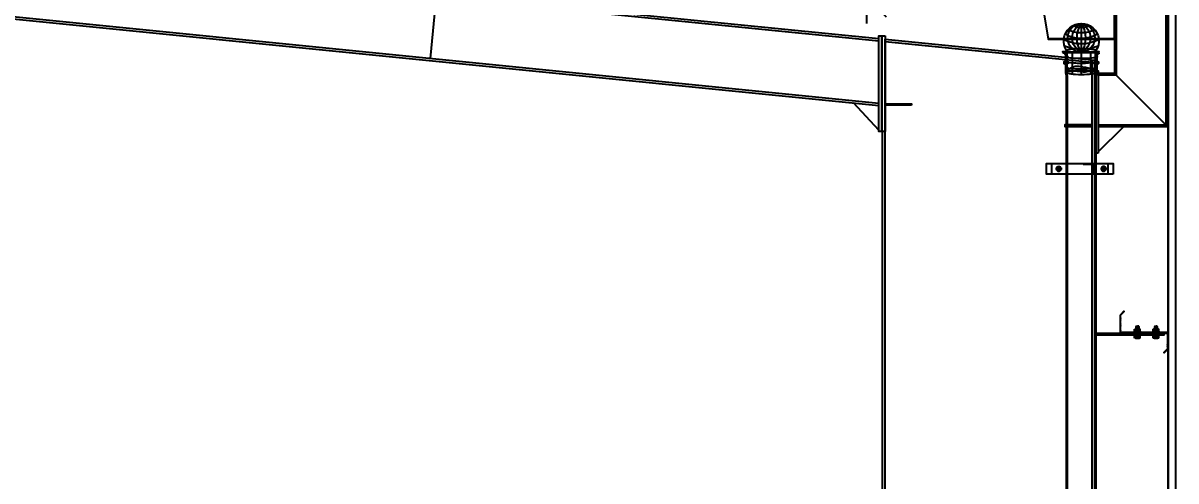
# Model space of a CAD drawing. Header units: inches. Extents: x 315041 to 662841, y -45540 to -35018.
# Drawn here: x 330094.43 to 330137.82, y -36232.31 to -36215.07 of the extents above; entities that cross this region are included whole.
import ezdxf

# ---------------------------------------------------------------- set-up
doc = ezdxf.new("R2010")
doc.units = ezdxf.units.IN
doc.header["$MEASUREMENT"] = 0
doc.linetypes.add('CENTER2', pattern=[28.575, 19.05, -3.175, 3.175, -3.175])
for name, color, linetype in [('2', 2, 'Continuous'), ('251', 251, 'Continuous'), ('3', 3, 'Continuous'), ('5', 5, 'Continuous'), ('6', 6, 'Continuous'), ('8', 8, 'Continuous'), ('9', 9, 'Continuous'), ('DOWNPOUT', 52, 'Continuous'), ('flashing', 6, 'Continuous'), ('STRUCTURE', 1, 'Continuous')]:
    doc.layers.add(name, color=color, linetype=linetype)
doc.styles.add('ST1', font='times.ttf', dxfattribs={"width": 0.7})
doc.dimstyles.new('100', dxfattribs={"dimtxt": 3, "dimasz": 1.5, "dimexe": 1, "dimexo": 0, "dimgap": 1, "dimtad": 1, "dimdec": 0, "dimlfac": 100, "dimzin": 0, "dimdsep": 46, "dimtxsty": 'ST1', "dimblk": 'OBLIQUE', "dimcen": 1, "dimdle": 1, "dimclrd": 8, "dimclre": 8, "dimclrt": 3, "dimadec": 0, "dimazin": 0, "dimtfac": 1, "dimtdec": 0, "dimtix": 1, "dimtmove": 1, "dimatfit": 3, "dimfxl": 0, "dimtfill": 1, "dimtolj": 1, "dimtzin": 0, "dimlwd": -1, "dimlwe": -1, "dimarcsym": 1})

# ---------------------------------------------------------------- blocks, each defined once
blk = doc.blocks.new('A$C6A7930B6')
at = {"layer": '2'}
h = blk.add_hatch(dxfattribs=at)
h.set_pattern_fill('ANSI31', color=256, scale=0.125, angle=-90, style=0)
h.set_pattern_definition([(315, (3303.04439, 11524.56439), (0.011048543456, 0.011048543456), [])])
h.paths.add_polyline_path([(1.5, 1.185), (1.5, 0.619), (0.016, 0.619), (0.016, 0.124), (0.129, 0.011), (0.118, 0), (0, 0.118), (0, 0.635), (1.484, 0.635), (1.484, 1.179), (1.371, 1.292), (1.382, 1.303)])
at = {"layer": '251'}
h = blk.add_hatch(color=256, dxfattribs=at)
h.paths.add_polyline_path([(0.314, 0.668), (0.31, 0.668, 0.192582), (0.332, 0.676, 0.192582), (0.353, 0.668)])
h.paths.add_polyline_path([(0.397, 0.668, 0.192582), (0.418, 0.676, 0.192582), (0.44, 0.668)])
h = blk.add_hatch(color=256, dxfattribs=at)
h.paths.add_polyline_path([(0.314, 0.455), (0.31, 0.455, 0.192582), (0.332, 0.464, 0.192582), (0.353, 0.455)])
h.paths.add_polyline_path([(0.397, 0.455, 0.192582), (0.418, 0.464, 0.192582), (0.44, 0.455)])
h = blk.add_hatch(color=256, dxfattribs=at)
h.paths.add_polyline_path([(0.898, 0.668), (0.893, 0.668, 0.192582), (0.915, 0.676, 0.192582), (0.937, 0.668)])
h.paths.add_polyline_path([(0.98, 0.668, 0.192582), (1.002, 0.676, 0.192582), (1.023, 0.668)])
h = blk.add_hatch(color=256, dxfattribs=at)
h.paths.add_polyline_path([(0.898, 0.455), (0.893, 0.455, 0.192582), (0.915, 0.464, 0.192582), (0.937, 0.455)])
h.paths.add_polyline_path([(0.98, 0.455, 0.192582), (1.002, 0.464, 0.192582), (1.023, 0.455)])
at = {"layer": '9', "linetype": 'Continuous'}
h = blk.add_hatch(dxfattribs=at)
h.set_pattern_fill('ANSI31', color=250, scale=0.25, angle=-90, style=0)
h.set_pattern_definition([(315, (3302.900187, 11527.014995), (0.02209708691, 0.02209708691), [])])
h.paths.add_polyline_path([(2.292, 0.552), (2.292, 0.619), (0.125, 0.619), (0.125, 0.552)])
at = {"layer": '2'}
blk.add_lwpolyline([(1.5, 1.185), (1.5, 0.619), (0.016, 0.619), (0.016, 0.124), (0.129, 0.011), (0.118, 0), (0, 0.118), (0, 0.635), (1.484, 0.635), (1.484, 1.179), (1.371, 1.292), (1.382, 1.303)], close=True, dxfattribs=at)
at = {"layer": '5', "linetype": 'CENTER2', "ltscale": 0.2}
for p, q in [((0.375, 0.436), (0.375, 0.859)), ((0.958, 0.436), (0.958, 0.859))]:
    blk.add_line(p, q, dxfattribs=at)
at = {"layer": '6'}
blk.add_lwpolyline([(2.292, 0.552), (2.292, 0.619), (0.125, 0.619), (0.125, 0.552), (2.292, 0.552)], dxfattribs=at)
at = {"layer": '8'}
for p, q in [((0.288, 0.676), (0.288, 0.739)), ((0.44, 0.748), (0.31, 0.748)), ((0.335, 0.832), (0.325, 0.824)), ((0.325, 0.824), (0.335, 0.817)), ((0.335, 0.772), (0.325, 0.764)), ((0.325, 0.764), (0.325, 0.748)), ((0.332, 0.676), (0.332, 0.739)), ((0.332, 0.676), (0.332, 0.739)), ((0.415, 0.837), (0.335, 0.837)), ((0.335, 0.832), (0.335, 0.837)), ((0.335, 0.832), (0.375, 0.835)), ((0.35, 0.759), (0.415, 0.765)), ((0.425, 0.759), (0.35, 0.759)), ((0.375, 0.837), (0.375, 0.835)), ((0.375, 0.835), (0.375, 0.837)), ((0.415, 0.837), (0.42, 0.83)), ((0.42, 0.83), (0.415, 0.825)), ((0.415, 0.78), (0.425, 0.774)), ((0.425, 0.774), (0.415, 0.765)), ((0.415, 0.765), (0.425, 0.759)), ((0.418, 0.676), (0.418, 0.739)), ((0.425, 0.759), (0.425, 0.748)), ((0.462, 0.676), (0.462, 0.739)), ((0.872, 0.676), (0.872, 0.739)), ((1.023, 0.748), (0.893, 0.748)), ((0.918, 0.832), (0.908, 0.824)), ((0.908, 0.824), (0.918, 0.817)), ((0.918, 0.772), (0.908, 0.764)), ((0.908, 0.764), (0.908, 0.748)), ((0.915, 0.676), (0.915, 0.739)), ((0.915, 0.676), (0.915, 0.739)), ((0.998, 0.837), (0.918, 0.837)), ((0.918, 0.832), (0.918, 0.837)), ((0.918, 0.832), (0.958, 0.835)), ((0.933, 0.759), (0.998, 0.765)), ((1.008, 0.759), (0.933, 0.759)), ((0.958, 0.837), (0.958, 0.835)), ((0.958, 0.835), (0.958, 0.837)), ((0.998, 0.837), (1.003, 0.83)), ((1.003, 0.83), (0.998, 0.825)), ((0.998, 0.78), (1.008, 0.774)), ((1.008, 0.774), (0.998, 0.765)), ((0.998, 0.765), (1.008, 0.759)), ((1.002, 0.676), (1.002, 0.739)), ((1.008, 0.759), (1.008, 0.748)), ((1.045, 0.676), (1.045, 0.739)), ((0.288, 0.464), (0.288, 0.526)), ((0.44, 0.535), (0.31, 0.535)), ((0.436, 0.668), (0.314, 0.668)), ((0.436, 0.552), (0.314, 0.552)), ((0.436, 0.455), (0.314, 0.455)), ((0.325, 0.635), (0.325, 0.552)), ((0.332, 0.464), (0.332, 0.526)), ((0.332, 0.464), (0.332, 0.526)), ((0.418, 0.464), (0.418, 0.526)), ((0.425, 0.635), (0.425, 0.552)), ((0.462, 0.464), (0.462, 0.526)), ((0.872, 0.464), (0.872, 0.526)), ((1.023, 0.535), (0.893, 0.535)), ((1.019, 0.668), (0.898, 0.668)), ((1.019, 0.552), (0.898, 0.552)), ((1.019, 0.455), (0.898, 0.455)), ((0.908, 0.635), (0.908, 0.552)), ((0.915, 0.464), (0.915, 0.526)), ((0.915, 0.464), (0.915, 0.526)), ((1.002, 0.464), (1.002, 0.526)), ((1.008, 0.635), (1.008, 0.552)), ((1.045, 0.464), (1.045, 0.526))]:
    blk.add_line(p, q, dxfattribs=at)
for points in [[(0.335, 0.817), (0.325, 0.809), (0.335, 0.802), (0.415, 0.81), (0.425, 0.819), (0.415, 0.825)], [(0.335, 0.802), (0.325, 0.794), (0.335, 0.787), (0.415, 0.795), (0.425, 0.804), (0.415, 0.81)], [(0.335, 0.787), (0.325, 0.779), (0.335, 0.772), (0.415, 0.78), (0.425, 0.789), (0.415, 0.795)], [(0.918, 0.817), (0.908, 0.809), (0.918, 0.802), (0.998, 0.81), (1.008, 0.819), (0.998, 0.825)], [(0.918, 0.802), (0.908, 0.794), (0.918, 0.787), (0.998, 0.795), (1.008, 0.804), (0.998, 0.81)], [(0.918, 0.787), (0.908, 0.779), (0.918, 0.772), (0.998, 0.78), (1.008, 0.789), (0.998, 0.795)], [(0.275, 0.65), (0.275, 0.668), (0.475, 0.668), (0.475, 0.65)], [(0.275, 0.535), (0.275, 0.552), (0.475, 0.552), (0.475, 0.535)], [(0.859, 0.65), (0.859, 0.668), (1.058, 0.668), (1.058, 0.65)], [(0.859, 0.535), (0.859, 0.552), (1.058, 0.552), (1.058, 0.535)]]:
    blk.add_lwpolyline(points, close=True, dxfattribs=at)
for centre, start, end in [((0.31, 0.716), 46.3972, 133.6028), ((0.353, 0.716), 90, 133.6028), ((0.397, 0.716), 46.3972, 90), ((0.44, 0.716), 46.3972, 133.6028), ((0.893, 0.716), 46.3972, 133.6028), ((0.937, 0.716), 90, 133.6028), ((0.98, 0.716), 46.3972, 90), ((1.023, 0.716), 46.3972, 133.6028), ((0.31, 0.699), 226.3972, 313.6028), ((0.31, 0.503), 46.3972, 133.6028), ((0.31, 0.486), 226.3972, 313.6028), ((0.353, 0.699), 226.3972, 270), ((0.353, 0.503), 90, 133.6028), ((0.353, 0.486), 226.3972, 270), ((0.397, 0.699), 270, 313.6028), ((0.397, 0.503), 46.3972, 90), ((0.397, 0.486), 270, 313.6028), ((0.44, 0.699), 226.3972, 313.6028), ((0.44, 0.503), 46.3972, 133.6028), ((0.44, 0.486), 226.3972, 313.6028), ((0.893, 0.699), 226.3972, 313.6028), ((0.893, 0.503), 46.3972, 133.6028), ((0.893, 0.486), 226.3972, 313.6028), ((0.937, 0.699), 226.3972, 270), ((0.937, 0.503), 90, 133.6028), ((0.937, 0.486), 226.3972, 270), ((0.98, 0.699), 270, 313.6028), ((0.98, 0.503), 46.3972, 90), ((0.98, 0.486), 270, 313.6028), ((1.023, 0.699), 226.3972, 313.6028), ((1.023, 0.503), 46.3972, 133.6028), ((1.023, 0.486), 226.3972, 313.6028)]:
    blk.add_arc(centre, 0.0314, start, end, dxfattribs=at)
blk = doc.blocks.new('A$C3213453A')
at = {"layer": '2'}
blk.add_blockref('A$C6A7930B6', (0, 182.776), dxfattribs=at)
blk = doc.blocks.new('_Oblique')
at = {"color": 0, "linetype": 'ByBlock', "lineweight": -2}
blk.add_line((-0.5, -0.5), (0.5, 0.5), dxfattribs=at)
blk = doc.blocks.new('*D358')
at = {"layer": '2', "color": 8, "linetype": 'Continuous', "transparency": 16777216}
for p, q in [((330126.17, -36185.097), (330126.17, -36215.093)), ((330135.349, -36186.097), (330125.17, -36186.097)), ((330135.499, -36214.093), (330125.17, -36214.093))]:
    blk.add_line(p, q, dxfattribs=at)
at = {"layer": 'Defpoints', "color": 0, "transparency": 16777216}
for p in [(330135.349, -36186.097), (330126.17, -36214.093), (330135.499, -36214.093)]:
    blk.add_point(p, dxfattribs=at)
at = {"layer": '2', "color": 8, "transparency": 16777216, "xscale": 1.5, "yscale": 1.5, "zscale": 1.5}
for p, rotation in [((330126.17, -36186.097), 90), ((330126.17, -36214.093), 270)]:
    blk.add_blockref('_Oblique', p, dxfattribs=dict(at, rotation=rotation))
at = {"layer": '2', "color": 3, "transparency": 16777216, "insert": (330123.644, -36200.095), "char_height": 3, "attachment_point": 5, "rotation": 90, "style": 'ST1', "bg_fill": 3, "box_fill_scale": 1.25, "bg_fill_color": 256, "bg_fill_true_color": 13158600, "bg_fill_transparency": 1019152}
blk.add_mtext('\\A1;2800', dxfattribs=at)
blk = doc.blocks.new('Short_Self_drilling')
at = {"layer": 'STRUCTURE', "color": 1, "linetype": 'Continuous'}
for p, q in [((6.4, 1.7), (-6.4, 1.7)), ((5.1, 3.8), (-5.1, 3.8)), ((-2.6, 2.9), (-5.1, 2.9)), ((-3.4, 3.8), (-3.4, 6.8)), ((3, 7.2), (-3, 7.2)), ((2.6, 2.9), (-2.6, 2.9)), ((-2.1, 2.8), (-2.1, 2.9)), ((6.3, 0), (0, 0)), ((2.2, 2.8), (2.2, 2.9)), ((2.2, -0.5), (2.2, 0)), ((5.1, 2.9), (2.6, 2.9)), ((3.4, 3.8), (3.4, 6.8)), ((3, -1.2), (-2.7, -0.2)), ((3, -2.7), (-2.7, -1.8)), ((3, -4.2), (-2.7, -3.3)), ((3, -5.8), (-2.7, -4.8)), ((3, -7.3), (-2.7, -6.3)), ((-1.9, -8), (-2.7, -7.9)), ((-2.1, -1.4), (-2.1, -0.9)), ((-2.1, -2.9), (-2.1, -2.4)), ((-2.1, -4.4), (-2.1, -3.9)), ((-2.1, -6), (-2.1, -5.4)), ((-2.1, -7.5), (-2.1, -7)), ((-2.1, -12.3), (-2.1, -8.5)), ((3, -8.8), (-1.1, -8.1)), ((2.1, -12.3), (2.1, -9.1)), ((2.2, -2), (2.2, -1.5)), ((2.2, -3.6), (2.2, -3)), ((2.2, -5.1), (2.2, -4.6)), ((2.2, -6.6), (2.2, -6.1)), ((2.2, -8.1), (2.2, -7.6))]:
    blk.add_line(p, q, dxfattribs=at)
blk.add_lwpolyline([(6.4, 1.3), (6.4, 1.7), (2.1, 2.8), (-2.1, 2.8), (-6.4, 1.7), (-6.4, 1.3)], close=True, dxfattribs=at)
for points in [[(-6.4, 1.3, -0.088869), (-6.3, 0), (0, 0)], [(-0.1, 3.8), (-0.3, 6.2, 0.338878), (-3.1, 6.2), (-3.3, 3.8)], [(3.3, 3.8), (3.1, 6.2, 0.338878), (0.3, 6.2), (0.1, 3.8)], [(2.1, -12.3), (0.2, -14.2, -0.333596), (-0.2, -14.2), (-2.1, -12.3)], [(-0.1, -14), (-1, -12.2, -0.148657), (-1.4, -11.2), (-2, -7.7, -0.815006), (-1.2, -7.8, 0.150833), (-0.8, -8.7)], [(2.1, -12.3), (1.7, -11.7, 0.52242), (0.9, -11.7), (-0.2, -14.2)]]:
    blk.add_lwpolyline(points, format="xyb", dxfattribs=at)
for points in [[(3, -1.2), (2.2, -1.5), (-2.1, -0.8), (-2.7, -0.2), (-2.4, 0)], [(3, -2.7), (2.2, -3), (-2.1, -2.4), (-2.7, -1.8), (-2.1, -1.4), (2.2, -2), (3, -2.7)], [(3, -4.2), (2.2, -4.6), (-2.1, -3.9), (-2.7, -3.3), (-2.1, -2.9), (2.2, -3.6), (3, -4.2)], [(3, -5.8), (2.2, -6.1), (-2.1, -5.4), (-2.7, -4.8), (-2.1, -4.4), (2.2, -5.1), (3, -5.8)], [(3, -7.3), (2.2, -7.6), (-2.1, -7), (-2.7, -6.3), (-2.1, -6), (2.2, -6.6), (3, -7.3)], [(-1.8, -8.5), (-2.1, -8.5), (-2.7, -7.9), (-2.1, -7.5), (-1.8, -7.5)], [(-1.3, -7.6), (2.2, -8.1), (3, -8.8)], [(-1.2, 0), (2.2, -0.5), (3, -1.2)], [(3, -8.8), (2.2, -9.1), (-0.8, -8.7)]]:
    blk.add_lwpolyline(points, dxfattribs=at)
for centre, radius, start, end in [((-5, 3.3), 0.455, 109.7949, 250.2674), ((-3, 6.8), 0.429, 90.0311, 180.0311), ((3, 6.8), 0.429, 0.0311, 90.0311), ((5.1, 3.3), 0.435, 279.7276, 80.3347), ((10, 0.2), 3.74, 162.2963, 182.6103)]:
    blk.add_arc(centre, radius, start, end, dxfattribs=at)
blk = doc.blocks.new('RIVET')
at = {"color": 8}
for p, q in [((-3.9, 1.1), (-4.2, 0)), ((-4.2, 0), (-3.9, -1.1)), ((-3.9, -1.1), (-3.9, 1.1)), ((-3.5, -1.3), (-3.5, 1.3)), ((-1, -1.2), (-1, 1.3)), ((-1, 1.3), (-0.1, 1.3)), ((0, 1.3), (0, 2.4)), ((0, -1.3), (0, 1.3)), ((0.1, 2.5), (0.1, 2.5)), ((0.1, 2.5), (0.7, 1.4)), ((0.1, -2.5), (0.1, 2.5)), ((0.7, 1.1), (0.7, -1.1)), ((0.9, 0.7), (0.7, 0.7)), ((0.9, -0.7), (0.9, 0.7)), ((-0.1, -1.2), (-1, -1.2)), ((0, -2.4), (0, -1.3)), ((0.7, -1.4), (0.1, -2.5)), ((0.1, -2.5), (0.1, -2.5)), ((0.9, -0.7), (0.7, -0.7))]:
    blk.add_line(p, q, dxfattribs=at)
for centre, radius, start, end in [((-3.4, 0.7), 0.634, 101.5667, 142.2309), ((-2.5, -0.1), 1.78, 64.6352, 125.2369), ((-0.9, 3), 1.71, 240.4783, 268.3625), ((-0.1, 1.3), 0.0625, 270, 0), ((0.1, 2.4), 0.0625, 90, 180), ((0.1, 2.4), 0.0625, 26.5651, 90), ((0.1, 1.1), 0.625, 0, 26.5651), ((5.4, 0.6), 4.45, 179.0778, 187.9518), ((5.8, -0.6), 4.85, 172.415, 180.5555), ((-3.4, -0.7), 0.634, 217.7691, 258.4333), ((-2.5, 0.1), 1.78, 234.7631, 295.3648), ((-0.9, -3), 1.71, 91.6375, 119.5217), ((-0.1, -1.3), 0.0625, 0, 90), ((0.1, -2.4), 0.0625, 180, 270), ((0.1, -2.4), 0.0625, 270, 333.4349), ((0.1, -1.1), 0.625, 333.4349, 0)]:
    blk.add_arc(centre, radius, start, end, dxfattribs=at)
blk = doc.blocks.new('A$C074D4DC8')
at = {"color": 9}
for p, q in [((80, 232.2), (80, 100)), ((13.2, 108.1), (13.2, 8.1)), ((146.8, 108.1), (146.8, 8.1)), ((38.4, 101.8), (38.4, 1.8)), ((80, 100), (80, 0)), ((121.6, 101.8), (121.6, 1.8))]:
    blk.add_line(p, q, dxfattribs=at)
for centre, radius, start, end in [((80, 152.2), 80, 326.5995, 213.4005), ((84.2, 166.1), 66.2, 93.6886, 266.3114), ((112.4, 166.1), 73.6, 116.1115, 243.8885), ((80, 318.7), 105, 247.6912, 292.3088), ((183.7, 166.1), 123, 147.491, 212.509), ((-23.7, 166.1), 123, 327.491, 32.509), ((47.6, 166.1), 73.6, 296.1115, 63.8885), ((75.7, 166.1), 66.2, 273.6886, 86.3114), ((80, 318.7), 155, 241.4707, 298.5293), ((80, 318.7), 130, 241.9999, 298.0001), ((80, 318.7), 180, 243.6718, 296.3282), ((80, 318.7), 205, 248.1186, 291.8814)]:
    blk.add_arc(centre, radius, start, end, dxfattribs=at)
for centre in [(80, 108.1), (80, 8.1)]:
    blk.add_ellipse(centre, major_axis=(-66.8, 0), ratio=0.12167, dxfattribs=at)
for centre in [(80, 79.9), (80, 58.1), (80, 31.6)]:
    blk.add_ellipse(centre, major_axis=(-66.8, 0), ratio=0.12167, start_param=0, end_param=3.141593, dxfattribs=at)
blk = doc.blocks.new('PHEU THU NUOC')
at = {"color": 8}
blk.add_line((312268.7, -34593.7), (312298.1, -34593.7), dxfattribs=at)
for points in [[(312268.7, -34613.6), (312268.7, -34593.7), (312264, -34593.7), (312264, -34593.9), (312268.4, -34593.9), (312268.4, -34613.9)], [(312298.1, -34611.7), (312298.1, -34593.7), (312301.7, -34593.7), (312301.7, -34593.9), (312298.3, -34593.9), (312298.3, -34611.8)]]:
    blk.add_lwpolyline(points, dxfattribs=at)
blk.add_open_spline([(312268.4, -34613.9), (312273.1, -34608.5), (312281.2, -34607.7), (312290.8, -34610.5), (312296.7, -34611.3), (312298.3, -34611.5)], degree=3, knots=[0, 0, 0, 0, 20.015853, 34.788778, 40.675458, 40.675458, 40.675458, 40.675458], dxfattribs=at)
blk.add_spline([(312298.3, -34611.5), (312285.7, -34614.5), (312279.2, -34613.8), (312268.4, -34613.9)], degree=3, dxfattribs=at)
blk = doc.blocks.new('ống xối 111')
h = blk.add_hatch()
h.set_pattern_fill('ANSI31', color=1, scale=0.15, style=0)
h.set_pattern_definition([(45, (315045.45221, -35514.688858), (-0.013258252147, 0.013258252147), [])])
edge = h.paths.add_edge_path()
edge.add_line((325475.469, -36684.83), (325475.069, -36684.83))
edge.add_line((325475.069, -36684.83), (325475.069, -36685.23))
edge.add_arc((325475.069, -36685.2), 0.03, 270, 360)
edge.add_line((325475.099, -36685.2), (325475.099, -36684.86))
edge.add_line((325475.099, -36684.86), (325475.439, -36684.86))
edge.add_arc((325475.439, -36684.83), 0.03, 270, 360)
at = {"layer": '2'}
h = blk.add_hatch(color=142, dxfattribs=at)
edge = h.paths.add_edge_path()
edge.add_arc((325474.616, -36680.987), 0.412, 35.5171, 56.0419)
edge.add_line((325474.847, -36680.645), (325474.952, -36680.645))
edge.add_line((325474.952, -36680.645), (325474.952, -36680.747))
h = blk.add_hatch(color=142, dxfattribs=at)
edge = h.paths.add_edge_path()
edge.add_arc((325474.616, -36680.996), 0.412, 35.5171, 56.0419)
edge.add_line((325474.847, -36680.654), (325474.952, -36680.654))
edge.add_line((325474.952, -36680.654), (325474.952, -36680.756))
h = blk.add_hatch(color=142, dxfattribs=at)
edge = h.paths.add_edge_path()
edge.add_arc((325476.458, -36680.987), 0.412, 483.9581, 504.4829, ccw=False)
edge.add_line((325476.228, -36680.645), (325476.123, -36680.645))
edge.add_line((325476.123, -36680.645), (325476.123, -36680.747))
at = {"color": 2}
blk.add_lwpolyline([(325474.344, -36685.23), (325476.844, -36685.23), (325476.844, -36684.83), (325474.344, -36684.83)], close=True, dxfattribs=at)
at = {"color": 1}
blk.add_lwpolyline([(325475.469, -36684.83), (325475.069, -36684.83), (325475.069, -36685.23), (325475.069, -36685.23, 0.414214), (325475.099, -36685.2), (325475.099, -36684.86), (325475.439, -36684.86, 0.414214), (325475.469, -36684.83)], format="xyb", close=True, dxfattribs=at)
at = {"layer": '2', "color": 142}
for points in [[(325474.847, -36680.645), (325474.952, -36680.645), (325474.952, -36680.747, 0.089796)], [(325474.847, -36680.654), (325474.952, -36680.654), (325474.952, -36680.756, 0.089796)], [(325476.228, -36680.645), (325476.123, -36680.645), (325476.123, -36680.747, -0.089796)]]:
    blk.add_lwpolyline(points, format="xyb", close=True, dxfattribs=at)
at = {"layer": 'DOWNPOUT', "color": 1, "true_color": 0xfa051e}
for p, q in [((325474.699, -36684.904), (325474.699, -36685.144)), ((325474.571, -36685.03), (325474.819, -36685.03)), ((325476.26, -36685.03), (325476.507, -36685.03))]:
    blk.add_line(p, q, dxfattribs=at)
at = {"layer": 'DOWNPOUT', "color": 222}
blk.add_lwpolyline([(325476.089, -36720.647), (325476.089, -36681.526), (325476.123, -36681.424), (325476.123, -36680.645), (325474.952, -36680.645), (325474.952, -36681.424), (325474.986, -36681.526), (325474.986, -36720.647)], close=True, dxfattribs=at)
for points in [[(325475.023, -36720.647), (325475.023, -36681.52), (325474.988, -36681.418), (325474.988, -36680.645)], [(325476.052, -36720.647), (325476.052, -36681.537), (325476.087, -36681.435), (325476.087, -36680.663)]]:
    blk.add_lwpolyline(points, dxfattribs=at)
at = {"layer": 'DOWNPOUT', "color": 1, "true_color": 0xfa051e}
blk.add_lwpolyline([(325474.54, -36685.23), (325476.647, -36685.23), (325476.647, -36684.83), (325474.54, -36684.83)], close=True, dxfattribs=at)
for centre, radius in [((325474.699, -36685.03), 0.09), ((325474.699, -36685.03), 0.06), ((325476.388, -36685.03), 0.09), ((325476.388, -36685.03), 0.06)]:
    blk.add_circle(centre, radius, dxfattribs=at)
at = {"color": 9, "xscale": 0.0082580074085854, "yscale": 0.008258007379481569, "zscale": 0.008258007381315111}
blk.add_blockref('A$C074D4DC8', (325474.877, -36681.471), dxfattribs=at)
at = {"color": 9, "linetype": 'Continuous', "xscale": -0.03666666668141261, "yscale": 0.03666666666686069, "zscale": 0.03666666666666667}
blk.add_blockref('PHEU THU NUOC', (336925.928, -35412.185), dxfattribs=at)
at = {"color": 1}
for p, xscale, yscale, zscale, rotation in [((325474.952, -36681.034), 0.00945145031214113, 0.009451450314372778, 0.009451450315065427, 89.96887302350342), ((325476.123, -36681.03), -0.00945145031214113, 0.009451450365304481, 0.009451450340136055, 270.0311269764966)]:
    blk.add_blockref('Short_Self_drilling', p, dxfattribs=dict(at, xscale=xscale, yscale=yscale, zscale=zscale, rotation=rotation))
at = {"layer": 'flashing', "color": 0, "ltscale": 500}
for p, xscale, yscale, zscale in [((325474.952, -36680.813), -0.01148613751865923, 0.01148613760597073, 0.01148613756613756), ((325476.087, -36680.813), 0.01148613751865923, 0.01148613751138328, 0.01148613751167431)]:
    blk.add_blockref('RIVET', p, dxfattribs=dict(at, xscale=xscale, yscale=yscale, zscale=zscale))

msp = doc.modelspace()

# ---------------------------------------------------------------- linework, layer by layer
at = {"color": 1}
msp.add_lwpolyline([(330135.4987, -36213.1829), (330135.4987, -36215.6642), (330133.0231, -36215.6642), (330132.7233, -36213.844), (330131.9124, -36213.7629), (330131.9109, -36213.7778), (330132.7104, -36213.8577), (330133.0104, -36215.6792), (330135.5137, -36215.6792), (330135.5137, -36213.1829)], close=True, dxfattribs=at)
at = {"layer": '2', "color": 9}
for p, q in [((330135.5737, -36186.1569), (330135.5737, -36217.0342)), ((330137.4537, -36218.9142), (330137.4537, -36186.1569)), ((330005.1431, -36203.5105), (330126.6335, -36215.6595)), ((330005.1431, -36203.5909), (330126.6335, -36215.7399)), ((330005.1431, -36205.9426), (330126.6335, -36218.0916)), ((330005.1431, -36206.023), (330126.6335, -36218.172)), ((330109.9871, -36213.9949), (330109.7463, -36216.4029)), ((330126.8735, -36215.6835), (330134.7735, -36216.4735)), ((330126.8735, -36298.1769), (330126.8735, -36215.6835)), ((330126.8735, -36215.7639), (330134.6735, -36216.5439)), ((330134.6735, -36298.1769), (330134.6735, -36216.4635)), ((330134.7735, -36298.1769), (330134.7735, -36216.4735)), ((330135.5137, -36216.9742), (330134.8935, -36216.9742)), ((330135.5737, -36217.0342), (330134.8935, -36217.0342)), ((330137.5137, -36218.9742), (330135.5137, -36216.9742)), ((330126.6335, -36219.1075), (330125.6855, -36218.0752)), ((330126.7735, -36298.1769), (330126.7735, -36219.1575)), ((330137.4537, -36218.9142), (330134.8935, -36218.9142)), ((330137.5137, -36218.9742), (330134.8935, -36218.9742)), ((330134.8935, -36219.9242), (330135.8435, -36218.9742))]:
    msp.add_line(p, q, dxfattribs=at)
msp.add_lwpolyline([(330137.5137, -36218.9742), (330137.5137, -36186.0969), (330135.5137, -36186.0969), (330135.5137, -36216.9742)], dxfattribs=at)
for points in [[(330126.7535, -36215.5575), (330126.7535, -36219.1575), (330126.6335, -36219.1575), (330126.6335, -36215.5575)], [(330126.8735, -36215.5575), (330126.8735, -36219.1575), (330126.7535, -36219.1575), (330126.7535, -36215.5575)], [(330134.8935, -36219.9742), (330134.7735, -36219.9742), (330134.7735, -36216.8742), (330134.8935, -36216.8742)], [(330127.8735, -36218.17), (330126.8735, -36218.17), (330126.8735, -36218.11), (330127.8735, -36218.11)], [(330134.6535, -36218.9742), (330133.6535, -36218.9742), (330133.6535, -36218.8942), (330134.6535, -36218.8942)]]:
    msp.add_lwpolyline(points, close=True, dxfattribs=at)
at = {"layer": '3'}
for points in [[(330137.5235, -36447.0319), (330137.8235, -36447.0319), (330137.8235, -36186.0769), (330137.5235, -36186.0769)], [(330137.5335, -36447.0219), (330137.8135, -36447.0219), (330137.8135, -36186.0869), (330137.5335, -36186.0869)]]:
    msp.add_lwpolyline(points, close=True, dxfattribs=at)

# ---------------------------------------------------------------- block references
at = {"layer": '2', "xscale": -1.200000000011642, "yscale": 1.200000000011642, "zscale": 1.2}
msp.add_blockref('A$C3213453A', (330137.5235, -36446.8169), dxfattribs=at)

# ---------------------------------------------------------------- next in the draw order: dimensions: what is measured, and where the dimension line sits
at = {"layer": '2', "color": 9}
dim = msp.add_linear_dim(base=(330126.1703, -36214.0927), p1=(330135.3488, -36186.0969), p2=(330135.4987, -36214.0927), angle=90, dimstyle='100', dxfattribs=at)
dim.commit()
dim.dimension.update_dxf_attribs({"geometry": '*D358', "text_midpoint": (330123.6443, -36200.0948)})

# ---------------------------------------------------------------- next in the draw order: block references
at = {"color": 2, "xscale": -1}
msp.add_blockref('ống xối 111', (655609.7983, 464.4657), dxfattribs=at)

doc.saveas('drawing.dxf')
